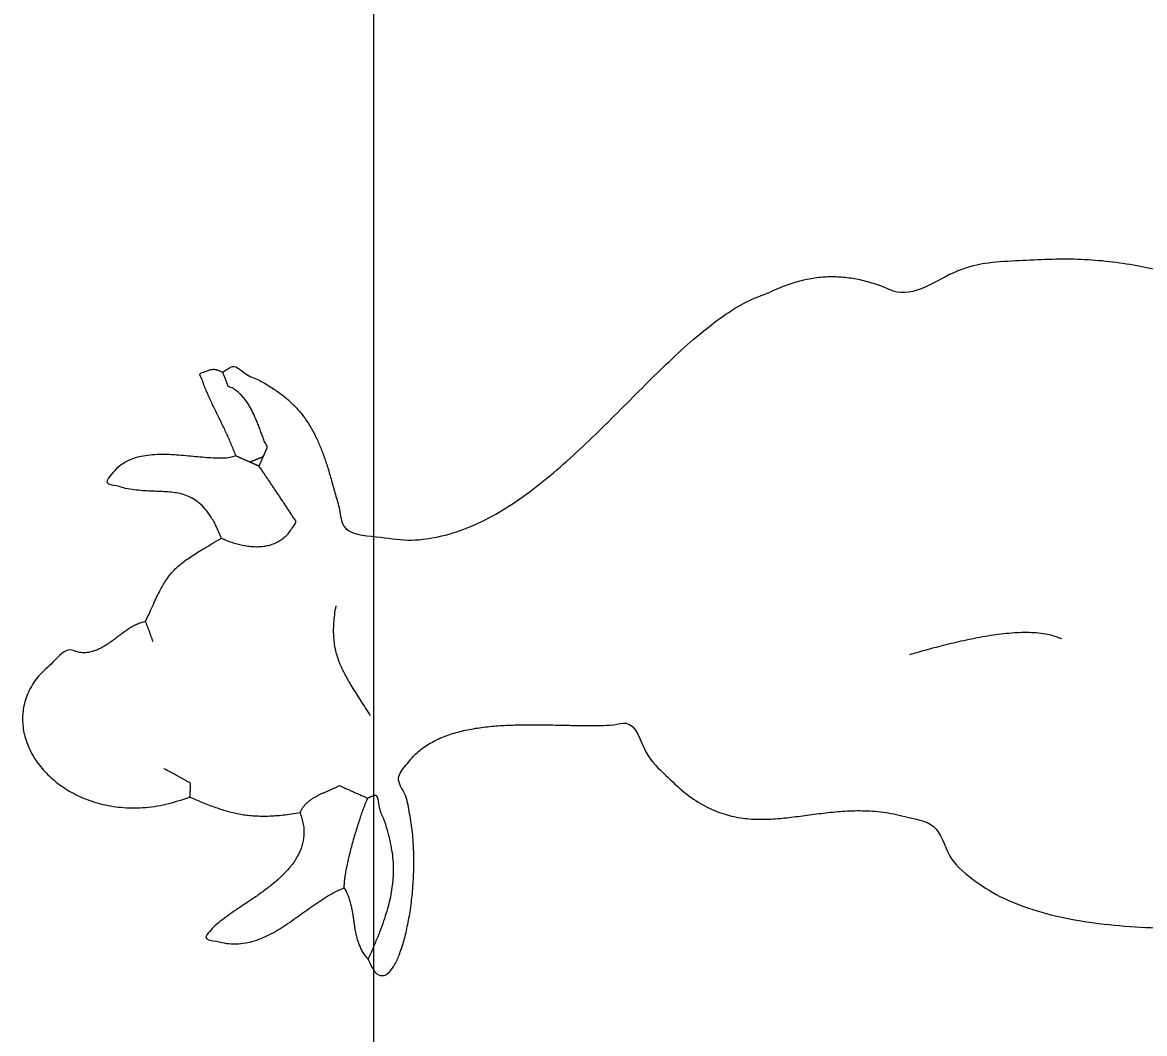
# Model space of a CAD drawing. Header units: metres. Extents: x 5 to 242, y -3 to 162.
# Drawn here: x 27.049 to 28.071, y 114.743 to 115.663 of the extents above; entities that cross this region are included whole.
import ezdxf

# ---------------------------------------------------------------- set-up
doc = ezdxf.new("R2010")
doc.units = ezdxf.units.M
doc.layers.add('1053_ARQ_BASE_MATADOURO_2_dwg', color=7, linetype='Continuous', lineweight=5, true_color=0x767676)
for name, color, linetype, lineweight in [('A-ANNO-DIMS', 7, 'Continuous', 5), ('A-ANNO-DIMS-50', 7, 'Continuous', 5), ('A-PISO', 7, 'Continuous', 5)]:
    doc.layers.add(name, color=color, linetype=linetype, lineweight=lineweight)
doc.styles.add('Arial_28', font='arial.ttf', dxfattribs={"height": 0.15})
doc.dimstyles.new('Diagonal_-_2_mm_Arial_-_Vermelho', dxfattribs={"dimscale": 0.3048, "dimtxt": 0.153039, "dimasz": 0.492126, "dimexe": 0.393701, "dimexo": 0.246063, "dimgap": 0.082021, "dimtad": 1, "dimrnd": 0.01, "dimzin": 0, "dimdsep": 46, "dimtxsty": 'Arial_28', "dimblk1": 'OBLIQUE', "dimblk2": 'OBLIQUE', "dimsah": 1, "dimcen": 0.09, "dimdle": 0.393701, "dimazin": 0, "dimtfac": 1, "dimtdec": 4, "dimtix": 1, "dimtmove": 0, "dimatfit": 3, "dimfxl": 1, "dimtvp": 1, "dimtolj": 1, "dimtzin": 0, "dimarcsym": 2})

# ---------------------------------------------------------------- blocks, each defined once
blk = doc.blocks.new('1053_ARQ_BASE_MATADOURO_2_dwg-3637054-CURRAL BOVINO')
at = {"layer": 'A-PISO', "color": 253, "true_color": 0xaaaaaa}
for points, knots in [([(129.7738, 81.7016), (129.782, 81.6988), (129.7978, 81.6932), (129.8231, 81.6952), (129.8466, 81.7045), (129.8684, 81.7202), (129.8885, 81.7411), (129.9068, 81.7663), (129.9232, 81.795), (129.9375, 81.8263), (129.9496, 81.8594), (129.9591, 81.8933), (129.9659, 81.9271), (129.9697, 81.9599), (129.9704, 81.9908), (129.9679, 82.0193), (129.9613, 82.0434), (129.9497, 82.0724), (129.9139, 82.0771), (129.8828, 82.0867), (129.8543, 82.0878), (129.83, 82.0835), (129.8094, 82.074), (129.792, 82.0604), (129.7771, 82.0437), (129.764, 82.0245), (129.7519, 82.0036), (129.7402, 81.9815), (129.7283, 81.9591), (129.7156, 81.9369), (129.7015, 81.9159), (129.6852, 81.8955), (129.6663, 81.8809), (129.6465, 81.8597), (129.6287, 81.8747), (129.6169, 81.8857), (129.6078, 81.9003), (129.6011, 81.9164), (129.5959, 81.9342), (129.5918, 81.9531), (129.5883, 81.973), (129.5849, 81.9934), (129.5811, 82.014), (129.5764, 82.0344), (129.5701, 82.0544), (129.562, 82.0736), (129.5512, 82.0914), (129.5374, 82.108), (129.5199, 82.1214), (129.4922, 82.1414), (129.4541, 82.1144), (129.4087, 82.1143), (129.3645, 82.1157), (129.3213, 82.1247), (129.2788, 82.138), (129.2366, 82.1548), (129.1941, 82.1738), (129.1512, 82.1936), (129.1073, 82.2132), (129.0622, 82.2311), (129.0155, 82.2463), (128.9668, 82.2572), (128.9157, 82.2631), (128.8619, 82.2601), (128.8054, 82.258), (128.7648, 82.2242), (128.7412, 82.2359), (128.7341, 82.2384), (128.7271, 82.2406), (128.7201, 82.2425), (128.7132, 82.2439), (128.7063, 82.2449), (128.6995, 82.2455), (128.6926, 82.2457), (128.6857, 82.2455), (128.6788, 82.2448), (128.6718, 82.2437), (128.6648, 82.2422), (128.6578, 82.2403), (128.6507, 82.2379), (128.6434, 82.2351), (128.6387, 82.2329), (128.6362, 82.2318)], [0, 0, 0, 0, 0.025699, 0.049728, 0.07429, 0.10075, 0.129617, 0.160848, 0.194061, 0.228689, 0.264061, 0.299459, 0.334136, 0.367371, 0.398482, 0.426901, 0.452272, 0.474673, 0.514601, 0.547499, 0.57497, 0.598786, 0.62075, 0.642358, 0.664566, 0.687782, 0.71202, 0.737049, 0.762543, 0.788164, 0.813673, 0.839001, 0.86438, 0.890422, 0.90764, 0.924078, 0.940734, 0.958191, 0.97666, 0.996106, 1.016342, 1.037112, 1.05814, 1.079183, 1.100079, 1.120793, 1.141489, 1.162566, 1.184704, 1.208798, 1.256755, 1.301685, 1.345355, 1.389026, 1.433445, 1.478912, 1.525429, 1.572822, 1.62087, 1.669398, 1.71839, 1.768076, 1.819015, 1.87216, 1.928838, 1.990677, 1.998433, 2.005974, 2.013321, 2.020506, 2.027557, 2.034511, 2.041399, 2.048262, 2.055135, 2.062058, 2.069072, 2.076212, 2.083517, 2.091025, 2.098768, 2.106779, 2.106779, 2.106779, 2.106779]), ([(128.1378, 82.1589), (128.138, 82.159), (128.1383, 82.1592), (128.1387, 82.1594), (128.1392, 82.1597), (128.1397, 82.16), (128.1401, 82.1603), (128.1406, 82.1605), (128.141, 82.1608), (128.1415, 82.1611), (128.1419, 82.1614), (128.1424, 82.1617), (128.1428, 82.1619), (128.1432, 82.1622), (128.1437, 82.1625), (128.1441, 82.1628), (128.1445, 82.1631), (128.1487, 82.1663), (128.1583, 82.156), (128.17, 82.1526), (128.1807, 82.146), (128.19, 82.1399), (128.1982, 82.1332), (128.2053, 82.1262), (128.2116, 82.1187), (128.217, 82.1107), (128.2218, 82.102), (128.2261, 82.0927), (128.23, 82.0826), (128.2336, 82.0717), (128.2371, 82.0599), (128.2405, 82.047), (128.2448, 82.0338), (128.2466, 82.0111), (128.2787, 82.0097), (128.3056, 82.0046), (128.3343, 82.0082), (128.3611, 82.0165), (128.3871, 82.0293), (128.4121, 82.0456), (128.4364, 82.0646), (128.46, 82.0856), (128.4831, 82.1077), (128.5056, 82.1303), (128.5278, 82.1526), (128.5496, 82.1737), (128.5712, 82.1931), (128.5926, 82.2097), (128.6139, 82.2234), (128.629, 82.229), (128.6362, 82.2318)], [0, 0, 0, 0, 0.0005419, 0.0010784, 0.0016149, 0.0021506, 0.0026855, 0.0032182, 0.0037493, 0.0042783, 0.0048098, 0.0053343, 0.0058567, 0.0063755, 0.0068923, 0.0074041, 0.0079133, 0.0084178, 0.0230655, 0.0363495, 0.048468, 0.0596256, 0.0700483, 0.0799668, 0.089622, 0.0992476, 0.1090601, 0.119255, 0.1300013, 0.1414479, 0.1537237, 0.1669436, 0.1812182, 0.196651, 0.2278357, 0.2565641, 0.284317, 0.3122136, 0.3409369, 0.3707541, 0.4016318, 0.4333204, 0.4654458, 0.4975436, 0.5291184, 0.5596715, 0.588736, 0.615937, 0.6410652, 0.6642098, 0.6642098, 0.6642098, 0.6642098]), ([(128.1497, 82.0829), (128.1491, 82.0845), (128.148, 82.0877), (128.146, 82.0925), (128.144, 82.0972), (128.1419, 82.102), (128.1397, 82.1066), (128.1375, 82.1113), (128.1352, 82.116), (128.1329, 82.1206), (128.1307, 82.1252), (128.1284, 82.1298), (128.1263, 82.1345), (128.1242, 82.1391), (128.1223, 82.1437), (128.1202, 82.1485), (128.1194, 82.1528), (128.1157, 82.1579), (128.1195, 82.1585), (128.1212, 82.1593), (128.123, 82.1599), (128.1245, 82.1605), (128.1258, 82.1609), (128.127, 82.1612), (128.1281, 82.1614), (128.1291, 82.1615), (128.13, 82.1615), (128.131, 82.1614), (128.1319, 82.1612), (128.1329, 82.1609), (128.134, 82.1605), (128.1351, 82.1601), (128.1364, 82.1595), (128.1373, 82.1591), (128.1378, 82.1589)], [0, 0, 0, 0, 0.005136, 0.0102834, 0.0154428, 0.0206125, 0.0257886, 0.0309663, 0.0361392, 0.041304, 0.0464532, 0.0515831, 0.0566861, 0.0617602, 0.0667993, 0.0718035, 0.0767732, 0.0817103, 0.0840379, 0.0860816, 0.0878758, 0.0894444, 0.0908231, 0.0920396, 0.0931296, 0.0941237, 0.0950701, 0.0960007, 0.0969582, 0.097978, 0.0990969, 0.1003419, 0.101745, 0.1033305, 0.1033305, 0.1033305, 0.1033305]), ([(128.1748, 82.0819), (128.1749, 82.0821), (128.175, 82.0825), (128.1753, 82.083), (128.1755, 82.0835), (128.1757, 82.084), (128.1759, 82.0845), (128.1762, 82.085), (128.1764, 82.0855), (128.1766, 82.0861), (128.1769, 82.0866), (128.1771, 82.0871), (128.1773, 82.0876), (128.1775, 82.0881), (128.1778, 82.0886), (128.178, 82.0891), (128.1782, 82.0897), (128.1791, 82.0913), (128.1762, 82.0942), (128.1752, 82.0982), (128.1735, 82.1023), (128.172, 82.1065), (128.1704, 82.1106), (128.1687, 82.1147), (128.167, 82.1187), (128.1652, 82.1226), (128.1632, 82.1264), (128.161, 82.13), (128.1587, 82.1335), (128.156, 82.1367), (128.1532, 82.1397), (128.1499, 82.1422), (128.1468, 82.145), (128.1428, 82.1453), (128.1423, 82.1474), (128.142, 82.1482), (128.1418, 82.1489), (128.1415, 82.1497), (128.1412, 82.1505), (128.1409, 82.1513), (128.1407, 82.152), (128.1404, 82.1528), (128.1401, 82.1536), (128.1398, 82.1543), (128.1395, 82.1551), (128.1391, 82.1558), (128.1388, 82.1566), (128.1385, 82.1574), (128.1382, 82.1581), (128.1379, 82.1586), (128.1378, 82.1589)], [0, 0, 0, 0, 0.00056306, 0.00112613, 0.00168919, 0.00225225, 0.00281531, 0.00337838, 0.00394144, 0.00450056, 0.00506363, 0.00562669, 0.00618975, 0.00675281, 0.00731588, 0.00787894, 0.008442, 0.00900113, 0.01332321, 0.0176986, 0.02210975, 0.0265367, 0.03096363, 0.03537533, 0.03975273, 0.04408537, 0.0483627, 0.05258208, 0.05674979, 0.06088034, 0.0649954, 0.06913603, 0.07334712, 0.0776958, 0.07853314, 0.07936641, 0.08019582, 0.08102121, 0.08184469, 0.08266427, 0.08348289, 0.0842996, 0.0851163, 0.08593492, 0.0867545, 0.08757798, 0.08840337, 0.08923278, 0.09006605, 0.09090339, 0.09090339, 0.09090339, 0.09090339]), ([(128.1367, 82.0077), (128.1352, 82.0113), (128.1325, 82.0181), (128.1275, 82.027), (128.1224, 82.0341), (128.1169, 82.0396), (128.1112, 82.0437), (128.1053, 82.0465), (128.0991, 82.0484), (128.0927, 82.0494), (128.0861, 82.05), (128.0793, 82.0503), (128.0722, 82.0505), (128.0648, 82.0509), (128.0573, 82.0517), (128.049, 82.0529), (128.0419, 82.0555), (128.0292, 82.0571), (128.0375, 82.0665), (128.0421, 82.0723), (128.0488, 82.0771), (128.0559, 82.0804), (128.0637, 82.0826), (128.0719, 82.0838), (128.0804, 82.0843), (128.0891, 82.0842), (128.0979, 82.0836), (128.1066, 82.0828), (128.115, 82.082), (128.1231, 82.0813), (128.1308, 82.0808), (128.1378, 82.0807), (128.1441, 82.0812), (128.1479, 82.0823), (128.1497, 82.0829)], [0, 0, 0, 0, 0.0118376, 0.0219257, 0.0305861, 0.0381701, 0.0450255, 0.0514897, 0.0578321, 0.0642461, 0.0708371, 0.0776688, 0.084757, 0.0921224, 0.0997885, 0.1078129, 0.116293, 0.1253713, 0.1342242, 0.1423501, 0.1501659, 0.1579821, 0.1659954, 0.1742806, 0.1828287, 0.1915662, 0.2003895, 0.2091536, 0.2177128, 0.2259123, 0.2336036, 0.2406499, 0.2469581, 0.2525077, 0.2525077, 0.2525077, 0.2525077]), ([(128.1497, 82.0829), (128.15, 82.0828), (128.1505, 82.0825), (128.1513, 82.0822), (128.1521, 82.0818), (128.1529, 82.0815), (128.1537, 82.0811), (128.1545, 82.0807), (128.1553, 82.0804), (128.1561, 82.08), (128.1569, 82.0797), (128.1577, 82.0793), (128.1585, 82.079), (128.1593, 82.0786), (128.1601, 82.0783), (128.1609, 82.0779), (128.1617, 82.0776), (128.1622, 82.0773), (128.1625, 82.0772)], [0, 0, 0, 0, 0.00087806, 0.00175219, 0.00262631, 0.00350044, 0.0043785, 0.00525263, 0.00612675, 0.00700087, 0.00787894, 0.00875306, 0.00962719, 0.01050131, 0.01137938, 0.0122535, 0.01312762, 0.01400175, 0.01400175, 0.01400175, 0.01400175]), ([(128.1625, 82.0772), (128.1628, 82.0773), (128.1633, 82.0775), (128.1641, 82.0778), (128.1649, 82.0781), (128.1657, 82.0784), (128.1665, 82.0787), (128.1673, 82.079), (128.168, 82.0793), (128.1688, 82.0796), (128.1696, 82.0799), (128.1703, 82.0802), (128.1711, 82.0805), (128.1718, 82.0808), (128.1726, 82.0811), (128.1733, 82.0814), (128.1741, 82.0817), (128.1746, 82.0818), (128.1748, 82.0819)], [0, 0, 0, 0, 0.00087982, 0.0017485, 0.00260975, 0.00345802, 0.00430257, 0.00513413, 0.00596197, 0.00677868, 0.00759539, 0.00840467, 0.0092121, 0.01001396, 0.01081582, 0.01161211, 0.0124084, 0.01320098, 0.01320098, 0.01320098, 0.01320098]), ([(128.171, 82.0734), (128.1711, 82.0736), (128.1713, 82.074), (128.1715, 82.0745), (128.1718, 82.0751), (128.172, 82.0756), (128.1722, 82.0762), (128.1725, 82.0767), (128.1727, 82.0773), (128.173, 82.0778), (128.1732, 82.0783), (128.1734, 82.0788), (128.1737, 82.0794), (128.1739, 82.0799), (128.1741, 82.0804), (128.1743, 82.0809), (128.1746, 82.0814), (128.1747, 82.0818), (128.1748, 82.0819)], [0, 0, 0, 0, 0.000622125, 0.001236375, 0.001845375, 0.002445188, 0.003042376, 0.003630376, 0.004215749, 0.004793249, 0.005370749, 0.005943, 0.006513937, 0.007080937, 0.007647937, 0.008211, 0.008774063, 0.009334499, 0.009334499, 0.009334499, 0.009334499]), ([(128.1367, 82.0077), (128.1383, 82.007), (128.1414, 82.0057), (128.1462, 82.0039), (128.151, 82.0025), (128.1559, 82.0013), (128.1608, 82.0005), (128.1656, 82), (128.1703, 81.9999), (128.175, 82.0003), (128.1795, 82.0011), (128.1839, 82.0024), (128.1881, 82.0043), (128.192, 82.0068), (128.1957, 82.0099), (128.1992, 82.0137), (128.2016, 82.0181), (128.2059, 82.0227), (128.2022, 82.0263), (128.2004, 82.0295), (128.1983, 82.0327), (128.1962, 82.0358), (128.1941, 82.039), (128.192, 82.0421), (128.1899, 82.0453), (128.1878, 82.0484), (128.1857, 82.0515), (128.1836, 82.0547), (128.1815, 82.0578), (128.1794, 82.0609), (128.1773, 82.064), (128.1752, 82.0672), (128.1731, 82.0703), (128.1717, 82.0724), (128.171, 82.0734)], [0, 0, 0, 0, 0.0050781, 0.0101611, 0.0152203, 0.020229, 0.0251688, 0.0300182, 0.0347755, 0.0394408, 0.0440355, 0.0485843, 0.0531352, 0.0577492, 0.0625111, 0.0675039, 0.0728274, 0.0785776, 0.0823714, 0.0861636, 0.0899496, 0.093734, 0.0975136, 0.1012917, 0.1050683, 0.1088421, 0.1126112, 0.1163815, 0.1201471, 0.1239139, 0.1276774, 0.1314421, 0.1352068, 0.1389715, 0.1389715, 0.1389715, 0.1389715]), ([(128.1625, 82.0772), (128.1627, 82.0771), (128.163, 82.0769), (128.1636, 82.0767), (128.1642, 82.0764), (128.1647, 82.0762), (128.1653, 82.076), (128.1658, 82.0757), (128.1663, 82.0755), (128.1669, 82.0753), (128.1674, 82.075), (128.1679, 82.0748), (128.1684, 82.0746), (128.169, 82.0743), (128.1695, 82.0741), (128.17, 82.0739), (128.1705, 82.0736), (128.1708, 82.0735), (128.171, 82.0734)], [0, 0, 0, 0, 0.000622124, 0.001236375, 0.001845375, 0.002445187, 0.003042375, 0.003630375, 0.00421575, 0.00479325, 0.005370749, 0.005943, 0.006513937, 0.007080937, 0.007647937, 0.008211, 0.008774062, 0.0093345, 0.0093345, 0.0093345, 0.0093345]), ([(128.2704, 81.6241), (128.2718, 81.6209), (128.2741, 81.6156), (128.2791, 81.6095), (128.2856, 81.6089), (128.2908, 81.6133), (128.2953, 81.6202), (128.2995, 81.63), (128.3033, 81.6421), (128.3066, 81.6562), (128.3093, 81.6719), (128.3111, 81.6887), (128.312, 81.7063), (128.3119, 81.724), (128.3107, 81.7416), (128.3077, 81.7586), (128.3053, 81.7745), (128.2944, 81.7888), (128.3051, 81.8013), (128.3131, 81.8115), (128.3239, 81.8196), (128.3357, 81.8258), (128.3488, 81.8305), (128.3627, 81.8338), (128.3773, 81.836), (128.3924, 81.8372), (128.4078, 81.8378), (128.4232, 81.8379), (128.4385, 81.8376), (128.4533, 81.8373), (128.4676, 81.837), (128.4811, 81.8373), (128.4933, 81.8371), (128.5134, 81.843), (128.5207, 81.8105), (128.5403, 81.793), (128.5572, 81.7761), (128.5741, 81.7648), (128.5907, 81.7572), (128.6071, 81.753), (128.6233, 81.7514), (128.6394, 81.7519), (128.6557, 81.7535), (128.6722, 81.7558), (128.6892, 81.758), (128.7068, 81.7596), (128.7251, 81.7597), (128.7445, 81.758), (128.7641, 81.7527), (128.7906, 81.7477), (128.7967, 81.7167), (128.82, 81.697), (128.8456, 81.6803), (128.876, 81.6686), (128.9094, 81.6604), (128.9455, 81.6553), (128.9834, 81.6527), (129.0224, 81.6519), (129.0618, 81.6525), (129.1007, 81.6539), (129.1384, 81.6554), (129.1741, 81.6566), (129.207, 81.6569), (129.2367, 81.656), (129.2609, 81.6522), (129.2899, 81.648), (129.2944, 81.6159), (129.3165, 81.5973), (129.3404, 81.5868), (129.367, 81.5863), (129.3948, 81.5927), (129.4239, 81.6049), (129.4539, 81.6218), (129.4843, 81.6423), (129.5147, 81.6654), (129.5444, 81.6899), (129.5729, 81.7149), (129.5997, 81.7392), (129.6239, 81.7619), (129.6459, 81.7812), (129.6627, 81.7981), (129.6814, 81.8073), (129.686, 81.8256), (129.6942, 81.8424), (129.7025, 81.8621), (129.7121, 81.883), (129.7226, 81.905), (129.7341, 81.9272), (129.7466, 81.9492), (129.76, 81.9704), (129.7742, 81.9902), (129.7894, 82.0081), (129.8055, 82.0236), (129.8225, 82.0359), (129.8406, 82.0449), (129.8597, 82.0485), (129.8799, 82.0505), (129.8929, 82.0387), (129.8997, 82.0414), (129.9001, 82.0416), (129.9005, 82.0418), (129.9009, 82.0419), (129.9013, 82.0421), (129.9017, 82.0423), (129.902, 82.0424), (129.9024, 82.0426), (129.9028, 82.0428), (129.9031, 82.0429), (129.9035, 82.0431), (129.9038, 82.0432), (129.9042, 82.0434), (129.9045, 82.0435), (129.9048, 82.0436), (129.9056, 82.044), (129.9057, 82.0421), (129.9066, 82.041), (129.9076, 82.0394), (129.9087, 82.038), (129.91, 82.0365), (129.9113, 82.0351), (129.9128, 82.0337), (129.9143, 82.0323), (129.9159, 82.031), (129.9175, 82.0297), (129.9191, 82.0285), (129.9207, 82.0274), (129.9223, 82.0263), (129.9239, 82.0254), (129.9254, 82.0246), (129.9304, 82.0227), (129.9288, 82.0118), (129.9322, 82.0023), (129.9336, 81.9926), (129.9346, 81.9841), (129.9349, 81.9763), (129.9345, 81.9691), (129.9333, 81.9625), (129.9314, 81.9563), (129.9286, 81.9503), (129.925, 81.9446), (129.9205, 81.9388), (129.9152, 81.9329), (129.9089, 81.9268), (129.9017, 81.9203), (129.8936, 81.9132), (129.8878, 81.9084), (129.8848, 81.9058)], [0, 0, 0, 0, 0.010571, 0.017391, 0.022385, 0.028342, 0.036587, 0.047233, 0.060042, 0.074659, 0.090698, 0.107753, 0.125424, 0.143316, 0.161054, 0.178295, 0.194748, 0.21021, 0.224137, 0.237373, 0.250457, 0.263771, 0.277541, 0.291838, 0.306638, 0.321832, 0.337274, 0.352767, 0.368104, 0.383062, 0.397417, 0.410943, 0.423437, 0.434721, 0.46711, 0.494451, 0.517657, 0.537695, 0.55555, 0.572131, 0.588182, 0.6042, 0.620474, 0.637125, 0.654211, 0.671801, 0.690047, 0.709226, 0.729793, 0.752353, 0.782482, 0.8118, 0.842065, 0.874258, 0.908691, 0.945222, 0.983418, 1.02268, 1.062299, 1.101512, 1.139512, 1.175493, 1.208652, 1.238246, 1.263653, 1.284556, 1.317568, 1.344515, 1.369067, 1.39451, 1.422718, 1.454239, 1.488817, 1.525777, 1.564219, 1.60313, 1.641415, 1.677951, 1.711577, 1.741137, 1.765473, 1.783491, 1.799781, 1.81892, 1.840364, 1.863581, 1.88804, 1.913229, 1.938654, 1.96385, 1.988389, 2.01192, 2.034187, 2.055107, 2.074846, 2.093951, 2.113399, 2.134528, 2.134965, 2.135398, 2.135826, 2.13625, 2.136667, 2.13708, 2.137486, 2.137889, 2.138282, 2.138674, 2.139058, 2.139438, 2.139811, 2.140179, 2.140539, 2.140898, 2.142452, 2.144111, 2.145868, 2.147714, 2.149633, 2.151615, 2.153639, 2.155694, 2.157757, 2.159812, 2.16184, 2.163826, 2.165749, 2.167591, 2.169333, 2.170961, 2.182965, 2.193684, 2.203252, 2.211814, 2.219538, 2.226609, 2.233243, 2.239673, 2.246143, 2.252884, 2.260107, 2.267989, 2.276689, 2.286336, 2.297054, 2.308948, 2.308948, 2.308948, 2.308948]), ([(128.0677, 81.9318), (128.0689, 81.9346), (128.0713, 81.9398), (128.0746, 81.9472), (128.0776, 81.9537), (128.0805, 81.9595), (128.0833, 81.9646), (128.0861, 81.9692), (128.089, 81.9733), (128.0922, 81.9771), (128.0956, 81.9806), (128.0995, 81.984), (128.1039, 81.9874), (128.109, 81.9909), (128.1147, 81.9946), (128.1212, 81.9986), (128.1287, 82.0029), (128.1339, 82.006), (128.1367, 82.0077)], [0, 0, 0, 0, 0.0091193, 0.0171887, 0.0243486, 0.030738, 0.0365084, 0.0418097, 0.0468059, 0.0516646, 0.0565682, 0.061684, 0.0671878, 0.0732363, 0.0799898, 0.087589, 0.0961828, 0.1059067, 0.1059067, 0.1059067, 0.1059067]), ([(128.2726, 81.846), (128.271, 81.8484), (128.2681, 81.8531), (128.2637, 81.8598), (128.2597, 81.8661), (128.2559, 81.8721), (128.2525, 81.8778), (128.2494, 81.8833), (128.2467, 81.8887), (128.2443, 81.8941), (128.2424, 81.8996), (128.2408, 81.9052), (128.2397, 81.911), (128.239, 81.9172), (128.2388, 81.9237), (128.2391, 81.9307), (128.2398, 81.9382), (128.2406, 81.9434), (128.2411, 81.9461)], [0, 0, 0, 0, 0.008568, 0.0165618, 0.0240385, 0.0310602, 0.0376856, 0.0439819, 0.050021, 0.0558813, 0.061653, 0.0674354, 0.0733355, 0.0794663, 0.0859445, 0.0928831, 0.1003934, 0.1085838, 0.1085838, 0.1085838, 0.1085838]), ([(128.0677, 81.9318), (128.0663, 81.9315), (128.0635, 81.9308), (128.0594, 81.9291), (128.0553, 81.927), (128.0514, 81.9244), (128.0474, 81.9217), (128.0435, 81.9188), (128.0396, 81.9158), (128.0356, 81.9129), (128.0316, 81.9102), (128.0275, 81.9078), (128.0233, 81.9058), (128.019, 81.9043), (128.0145, 81.9034), (128.0099, 81.9033), (128.0051, 81.9039), (127.9956, 81.9089), (127.9837, 81.894), (127.9704, 81.8837), (127.9614, 81.8696), (127.9564, 81.8555), (127.9551, 81.8411), (127.9573, 81.8269), (127.9626, 81.8133), (127.9707, 81.8006), (127.9815, 81.7891), (127.9945, 81.7792), (128.0097, 81.7711), (128.0268, 81.7653), (128.0455, 81.7621), (128.0656, 81.7619), (128.0869, 81.7648), (128.1008, 81.7695), (128.1081, 81.772)], [0, 0, 0, 0, 0.0043035, 0.008717, 0.0132734, 0.0179821, 0.0228081, 0.0277167, 0.0326558, 0.0375775, 0.0424287, 0.0471823, 0.0518194, 0.0563579, 0.0608465, 0.0653953, 0.0701541, 0.0753188, 0.0957175, 0.1135074, 0.1293936, 0.1440861, 0.1582275, 0.1723348, 0.1867646, 0.2017346, 0.21736, 0.2336971, 0.2507931, 0.2687054, 0.287546, 0.3074743, 0.3287353, 0.3516369, 0.3516369, 0.3516369, 0.3516369]), ([(128.0745, 81.9134), (128.0744, 81.9138), (128.0741, 81.9146), (128.0737, 81.9157), (128.0733, 81.9168), (128.0729, 81.918), (128.0725, 81.9191), (128.0721, 81.9203), (128.0717, 81.9214), (128.0712, 81.9226), (128.0708, 81.9237), (128.0704, 81.9249), (128.0699, 81.926), (128.0695, 81.9272), (128.069, 81.9283), (128.0686, 81.9295), (128.0682, 81.9306), (128.0679, 81.9314), (128.0677, 81.9318)], [0, 0, 0, 0, 0.00119805, 0.0023986, 0.00360366, 0.00481506, 0.00603112, 0.00724981, 0.00847033, 0.00969637, 0.01092521, 0.01215493, 0.0133865, 0.01462084, 0.01585798, 0.01709418, 0.01833038, 0.01956844, 0.01956844, 0.01956844, 0.01956844]), ([(128.7634, 81.9018), (128.7656, 81.9024), (128.7704, 81.9038), (128.7778, 81.9059), (128.7858, 81.9081), (128.7944, 81.9103), (128.8034, 81.9126), (128.8127, 81.9147), (128.8223, 81.9167), (128.832, 81.9185), (128.8416, 81.92), (128.8512, 81.9212), (128.8606, 81.9219), (128.8698, 81.9221), (128.8785, 81.9218), (128.8868, 81.9208), (128.8945, 81.9191), (128.8992, 81.9173), (128.9015, 81.9164)], [0, 0, 0, 0, 0.006991, 0.0147354, 0.0231225, 0.0320282, 0.0413461, 0.0509557, 0.0607474, 0.0706087, 0.0804411, 0.0901357, 0.0996013, 0.1087491, 0.1175116, 0.1258292, 0.1336777, 0.1410678, 0.1410678, 0.1410678, 0.1410678]), ([(128.1081, 81.772), (128.1081, 81.7723), (128.1081, 81.7728), (128.1082, 81.7736), (128.1083, 81.7744), (128.1083, 81.7752), (128.1084, 81.776), (128.1084, 81.7768), (128.1084, 81.7776), (128.1085, 81.7784), (128.1085, 81.7791), (128.1085, 81.7799), (128.1085, 81.7807), (128.1085, 81.7815), (128.1085, 81.7823), (128.1086, 81.783), (128.1085, 81.7838), (128.1087, 81.785), (128.1069, 81.7853), (128.1056, 81.7863), (128.1041, 81.7871), (128.1026, 81.788), (128.1011, 81.7888), (128.0996, 81.7896), (128.0981, 81.7905), (128.0965, 81.7913), (128.095, 81.7921), (128.0935, 81.793), (128.0919, 81.7938), (128.0904, 81.7946), (128.0888, 81.7954), (128.0873, 81.7963), (128.0857, 81.7971), (128.0847, 81.7976), (128.0842, 81.7979)], [0, 0, 0, 0, 0.00079316, 0.00158557, 0.00238096, 0.00317701, 0.0039732, 0.00476927, 0.00556433, 0.00635692, 0.0071488, 0.0079361, 0.00872199, 0.00950217, 0.01027926, 0.01104966, 0.01181526, 0.01257291, 0.01427221, 0.01598111, 0.01769456, 0.01941496, 0.02113904, 0.02287026, 0.02460387, 0.02634336, 0.02808416, 0.02982977, 0.03157781, 0.03332816, 0.03507983, 0.03683392, 0.03858671, 0.04034324, 0.04034324, 0.04034324, 0.04034324]), ([(128.2083, 81.7578), (128.2087, 81.7587), (128.2095, 81.7604), (128.211, 81.7627), (128.2128, 81.7649), (128.2146, 81.7668), (128.2167, 81.7685), (128.2189, 81.7701), (128.2212, 81.7716), (128.2236, 81.7729), (128.2261, 81.7742), (128.2286, 81.7754), (128.2312, 81.7765), (128.2338, 81.7777), (128.2365, 81.7788), (128.2391, 81.78), (128.2417, 81.7809), (128.244, 81.7829), (128.2459, 81.7815), (128.2475, 81.7809), (128.2491, 81.7802), (128.2507, 81.7795), (128.2523, 81.7788), (128.2539, 81.7781), (128.2555, 81.7774), (128.2571, 81.7766), (128.2587, 81.7759), (128.2603, 81.7752), (128.2619, 81.7745), (128.2635, 81.7738), (128.2651, 81.7731), (128.2667, 81.7724), (128.2683, 81.7717), (128.2694, 81.7712), (128.2699, 81.771)], [0, 0, 0, 0, 0.00287585, 0.0056514, 0.00836777, 0.01105314, 0.01373904, 0.01643754, 0.01916298, 0.02191665, 0.02470851, 0.02752614, 0.03036956, 0.03322814, 0.03609938, 0.03896841, 0.04183289, 0.04467968, 0.04643187, 0.04818012, 0.0499323, 0.05168055, 0.05343274, 0.05518099, 0.05693318, 0.05868143, 0.06043362, 0.06218187, 0.06393405, 0.0656823, 0.06743449, 0.06918274, 0.07093493, 0.07268318, 0.07268318, 0.07268318, 0.07268318]), ([(128.2704, 81.6241), (128.272, 81.6277), (128.275, 81.6346), (128.2793, 81.6448), (128.283, 81.6544), (128.2862, 81.6636), (128.2888, 81.6724), (128.2909, 81.681), (128.2924, 81.6894), (128.2933, 81.6978), (128.2936, 81.7062), (128.2932, 81.7148), (128.2921, 81.7235), (128.2903, 81.7326), (128.2878, 81.7419), (128.2849, 81.7525), (128.2798, 81.7603), (128.2798, 81.7749), (128.2757, 81.7732), (128.2754, 81.7731), (128.275, 81.7729), (128.2747, 81.7728), (128.2743, 81.7727), (128.2739, 81.7725), (128.2735, 81.7724), (128.2731, 81.7722), (128.2728, 81.7721), (128.2724, 81.7719), (128.272, 81.7718), (128.2715, 81.7716), (128.2711, 81.7714), (128.2707, 81.7713), (128.2703, 81.7711), (128.27, 81.771), (128.2699, 81.771)], [0, 0, 0, 0, 0.0117195, 0.0226729, 0.032948, 0.042629, 0.0518187, 0.0606169, 0.0691427, 0.0775195, 0.0858853, 0.0943764, 0.1031379, 0.1123121, 0.1220337, 0.1324326, 0.1436315, 0.155747, 0.1561034, 0.1564727, 0.1568495, 0.1572393, 0.1576347, 0.1580393, 0.1584495, 0.158869, 0.1592904, 0.1597173, 0.1601479, 0.1605841, 0.1610222, 0.1614621, 0.161902, 0.1623475, 0.1623475, 0.1623475, 0.1623475]), ([(128.1081, 81.772), (128.1103, 81.771), (128.1146, 81.7691), (128.1209, 81.7665), (128.127, 81.7641), (128.1328, 81.762), (128.1386, 81.7601), (128.1442, 81.7585), (128.1499, 81.7571), (128.1555, 81.7561), (128.1612, 81.7553), (128.1671, 81.7548), (128.1732, 81.7546), (128.1795, 81.7546), (128.1862, 81.755), (128.1932, 81.7556), (128.2006, 81.7566), (128.2057, 81.7574), (128.2083, 81.7578)], [0, 0, 0, 0, 0.0072307, 0.0140717, 0.0205824, 0.0268134, 0.0328275, 0.0386801, 0.0444359, 0.0501615, 0.0559287, 0.0618015, 0.0678547, 0.0741541, 0.0807752, 0.0877785, 0.0952361, 0.1032069, 0.1032069, 0.1032069, 0.1032069]), ([(128.2486, 81.6892), (128.2486, 81.6904), (128.2486, 81.6929), (128.249, 81.697), (128.2497, 81.7016), (128.2506, 81.7068), (128.2517, 81.7123), (128.2531, 81.718), (128.2546, 81.724), (128.2562, 81.7301), (128.2579, 81.7362), (128.2597, 81.7422), (128.2615, 81.7479), (128.2633, 81.7535), (128.2651, 81.7586), (128.2668, 81.7632), (128.2683, 81.7673), (128.2694, 81.7698), (128.2699, 81.771)], [0, 0, 0, 0, 0.0034375, 0.00755779, 0.01228002, 0.01751275, 0.02316588, 0.02913778, 0.03533449, 0.04165586, 0.04800577, 0.05427946, 0.06038067, 0.06620786, 0.07166462, 0.07664712, 0.08105968, 0.08479972, 0.08479972, 0.08479972, 0.08479972]), ([(128.2083, 81.7578), (128.2094, 81.7543), (128.2117, 81.7475), (128.2121, 81.7371), (128.2103, 81.7274), (128.2065, 81.7185), (128.2012, 81.7103), (128.1946, 81.7027), (128.187, 81.6956), (128.1787, 81.6889), (128.17, 81.6826), (128.1612, 81.6766), (128.1526, 81.6709), (128.1445, 81.6654), (128.1372, 81.6601), (128.1306, 81.6548), (128.1263, 81.65), (128.1194, 81.6421), (128.1331, 81.6409), (128.1408, 81.6384), (128.1502, 81.6381), (128.1587, 81.6389), (128.1669, 81.6409), (128.1749, 81.6439), (128.1825, 81.6476), (128.19, 81.652), (128.1974, 81.6568), (128.2046, 81.6619), (128.2118, 81.6671), (128.219, 81.6723), (128.2262, 81.6773), (128.2335, 81.6819), (128.2409, 81.686), (128.2461, 81.6882), (128.2486, 81.6892)], [0, 0, 0, 0, 0.011231, 0.0213345, 0.0308988, 0.0403986, 0.0501251, 0.0602117, 0.0706467, 0.0813397, 0.0921256, 0.1028194, 0.1132093, 0.1230803, 0.1322112, 0.1404225, 0.1475837, 0.1537046, 0.1639829, 0.1733994, 0.1822451, 0.1907688, 0.1991799, 0.2076115, 0.2161478, 0.2248129, 0.2336041, 0.2424777, 0.251381, 0.2602504, 0.2690294, 0.2776637, 0.286126, 0.2944156, 0.2944156, 0.2944156, 0.2944156]), ([(128.2486, 81.6892), (128.2493, 81.6879), (128.2508, 81.6853), (128.2525, 81.6811), (128.2538, 81.677), (128.2549, 81.6727), (128.2557, 81.6684), (128.2564, 81.6642), (128.257, 81.6599), (128.2576, 81.6556), (128.2583, 81.6514), (128.2591, 81.6472), (128.2601, 81.6431), (128.2614, 81.639), (128.263, 81.6351), (128.2649, 81.6312), (128.2674, 81.6275), (128.2694, 81.6253), (128.2704, 81.6241)], [0, 0, 0, 0, 0.00454523, 0.0089928, 0.01338563, 0.01775066, 0.02210137, 0.02644313, 0.03077251, 0.03508499, 0.03937227, 0.04363078, 0.04786344, 0.0520829, 0.0563165, 0.06060731, 0.06501681, 0.06962195, 0.06962195, 0.06962195, 0.06962195])]:
    blk.add_open_spline(points, degree=3, knots=knots, dxfattribs=at)
blk = doc.blocks.new('DIMBLOCK3-CURRAL BOVINO')
at = {"layer": 'A-ANNO-DIMS-50', "color": 1, "true_color": 0xff0000}
for p, q in [((27.3689, 109.6942), (27.3689, 117.4342)), ((27.3689, 117.3142), (27.3378, 117.3142)), ((27.3689, 117.3142), (27.4889, 117.3142)), ((27.3689, 109.8142), (27.3378, 109.8142)), ((27.3689, 109.8142), (27.4889, 109.8142))]:
    blk.add_line(p, q, dxfattribs=at)
at = {"layer": 'A-ANNO-DIMS-50', "color": 1, "lineweight": 20, "true_color": 0xff0000}
for p, q in [((27.3689, 117.3142), (27.2939, 117.3892)), ((27.3689, 117.3142), (27.4439, 117.2392)), ((27.3689, 109.8142), (27.2939, 109.8892)), ((27.3689, 109.8142), (27.4439, 109.7392))]:
    blk.add_line(p, q, dxfattribs=at)
at = {"layer": 'A-ANNO-DIMS-50', "color": 0, "insert": (27.1492, 113.3617), "char_height": 0.15, "width": 0.485957, "attachment_point": 1, "rotation": 90, "line_spacing_factor": 0.941778, "style": 'Arial_28'}
blk.add_mtext('7,50', dxfattribs=at)
blk = doc.blocks.new('_Oblique')
at = {"color": 0, "linetype": 'ByBlock', "lineweight": -2}
blk.add_line((-0.5, -0.5), (0.5, 0.5), dxfattribs=at)

msp = doc.modelspace()

# ---------------------------------------------------------------- block references
at = {"layer": '1053_ARQ_BASE_MATADOURO_2_dwg', "color": 253, "true_color": 0xaaaaaa}
msp.add_blockref('1053_ARQ_BASE_MATADOURO_2_dwg-3637054-CURRAL BOVINO', (-100.9065, 33.186), dxfattribs=at)

# ---------------------------------------------------------------- dimensions: what is measured, and where the dimension line sits
at = {"layer": 'A-ANNO-DIMS', "color": 1, "true_color": 0xff0000}
dim = msp.add_linear_dim(base=(27.3689, 117.3142), p1=(27.2628, 109.8142), p2=(27.2628, 117.3142), angle=90, dimstyle='Diagonal_-_2_mm_Arial_-_Vermelho', override={"dimpost": '<>', "dimfxl": 7.5}, dxfattribs=at)
dim.commit()
dim.dimension.update_dxf_attribs({"geometry": 'DIMBLOCK3-CURRAL BOVINO', "text_midpoint": (27.2673, 113.5642)})

doc.saveas('drawing.dxf')
